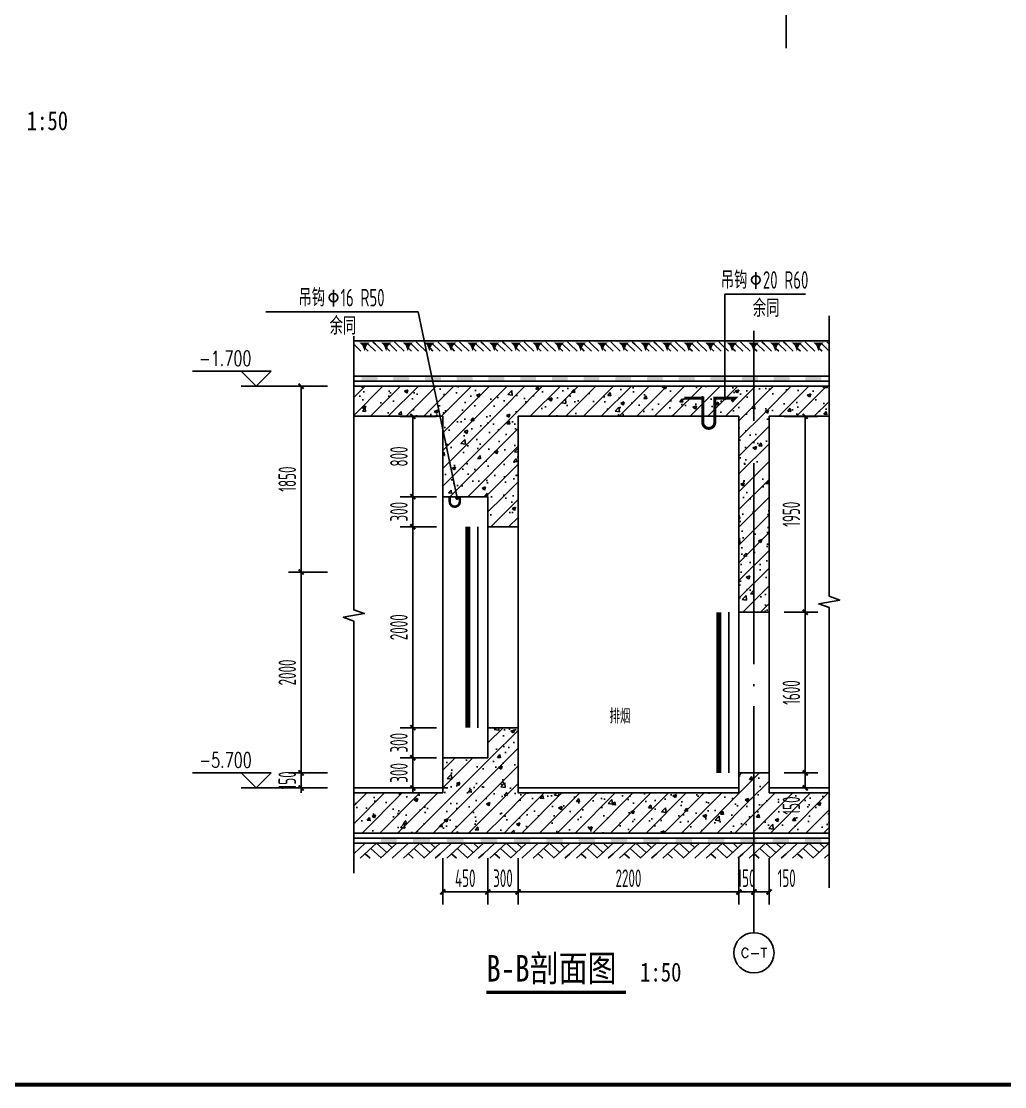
# Model space of a CAD drawing. Extents: x -473190 to 2138458, y -81875 to 2633646.
# Drawn here: x 1361789 to 1371582, y -21995 to -11387 of the extents above; entities that cross this region are included whole.
import ezdxf
from ezdxf.enums import TextEntityAlignment as Align

# ---------------------------------------------------------------- set-up
doc = ezdxf.new("R2010")
doc.units = 0
doc.header["$LTSCALE"] = 1000
doc.linetypes.add('__DASH', pattern=[0.35, 0.25, -0.1])
doc.linetypes.add('DOTE', pattern=[2.42, 2, -0.2, 0.02, -0.2])
for name, color, linetype in [('$0$填充', 8, 'Continuous'), ('A_PLAN_DETAIL_zx', 41, 'Continuous'), ('AXIS', 3, 'Continuous'), ('AXIS_TEXT', 7, 'Continuous'), ('DIM_ELEV', 3, 'Continuous'), ('DIM_LEAD', 3, 'Continuous'), ('DIM_SYMB', 3, 'Continuous'), ('DOTE', 1, 'DOTE'), ('ECA_TK', 7, 'Continuous'), ('PUB_DIM', 3, 'Continuous'), ('PUB_HATCH', 8, 'Continuous'), ('PUB_TEXT', 7, 'Continuous'), ('RF-M', 4, 'Continuous'), ('RF-QT', 30, 'Continuous'), ('SURFACE', 6, 'Continuous'), ('tk', 7, 'Continuous'), ('可见线', 7, 'Continuous')]:
    doc.layers.add(name, color=color, linetype=linetype)
doc.layers.add('RF-WZ', color=110, linetype='Continuous', lineweight=0)
doc.styles.add('_TCH_AXIS', font='COMPLEX', dxfattribs={"bigfont": 'GBCBIG'})
doc.styles.add('_TCH_DIM', font='SIMPLEX', dxfattribs={"bigfont": 'GBCBIG'})
doc.styles.add('_TCH_DIM_T3', font='tssdeng.shx', dxfattribs={"width": 0.564706, "bigfont": '@@@tssdchn.shx'})
doc.styles.add('COMPLEX', font='COMPLEX.shx', dxfattribs={"width": 0.65})
doc.styles.add('KING-1', font='GBENOR', dxfattribs={"bigfont": 'GBCBIG'})
doc.styles.add('TYDG_01', font='', dxfattribs={"width": 0.8})
doc.styles.add('TYDG_02', font='TSSDENG', dxfattribs={"width": 0.8, "bigfont": 'TSSDCHN'})
doc.styles.get('TYDG_01').set_extended_font_data('SimSun')
doc.dimstyles.new('_TCH_ARCH&&50', dxfattribs={"dimtxt": 175, "dimasz": 50, "dimexe": 125, "dimexo": 150, "dimgap": 50, "dimtad": 1, "dimdec": 0, "dimzin": 0, "dimdsep": 46, "dimtxsty": '_TCH_DIM_T3', "dimblk": 'ARCHTICK', "dimcen": 0.09, "dimclrt": 7, "dimazin": 2, "dimtfac": 1, "dimtdec": 0, "dimtix": 1, "dimtmove": 2, "dimatfit": 3, "dimfxl": 0, "dimtolj": 1, "dimtzin": 0, "dimarcsym": 0})
pattern_1 = [(45, (-477544.96, -71625.69), (-88.388348, 88.388348), []), (50, (-477544.96, -71625.7), (358.63009, -31.376067), [37.5, -412.5]), (355, (-477544.96, -71625.7), (-69.37567, 376.09607), [30, -330]), (100.4514, (-477515.08, -71628.3), (289.25469, 344.71977), [31.870095, -350.571056]), (46.1842, (-477544.96, -71525.7), (533.62052, -82.75951), [56.25, -618.75]), (96.6356, (-477500.5, -71532.6), (467.33135, 487.05894), [47.80514, -525.8565]), (351.1842, (-477544.96, -71525.7), (467.33097, 487.0593), [45, -495]), (21, (-477494.96, -71550.7), (298.453526, -201.309445), [37.5, -412.5]), (326, (-477494.96, -71550.7), (121.657666, 362.57502), [30, -330]), (71.4514, (-477470.1, -71567.47), (420.111314, 161.26525), [31.870095, -350.571056]), (37.5, (-477544.96, -71625.69), (6.079928, 166.446927), [0, -326, 0, -335, 0, -331.25]), (7.5, (-477544.96, -71625.69), (131.534769, 197.205856), [0, -191, 0, -318.5, 0, -126.25]), (327.5, (-477656.46, -71625.69), (266.911218, -11.277436), [0, -125, 0, -390, 0, -517.5]), (317.5, (-477706.46, -71625.7), (291.593085, 50.05249), [0, -162.5, 0, -259, 0, -367.5])]

# ---------------------------------------------------------------- blocks, each defined once
blk = doc.blocks.new('10B_A1E图框')
at = {"layer": 'ECA_TK', "const_width": 0.8}
blk.add_lwpolyline([(831, 10), (831, 584), (18, 584), (18, 10)], close=True, dxfattribs=at)
blk = doc.blocks.new('$LinePat$防水层2')
at = {"color": 0}
blk.add_line((0, 0), (600, 0), dxfattribs=at)
blk.add_solid([(150, 0), (450, 0), (150, -100), (450, -100)], dxfattribs=at)
blk = doc.blocks.new('_ArchTick')
at = {"color": 0, "linetype": 'ByBlock', "const_width": 0.4}
blk.add_lwpolyline([(-0.5, -0.5), (0.5, 0.5)], dxfattribs=at)
blk = doc.blocks.new('*D2025')
at = {"layer": 'Defpoints', "color": 0, "transparency": 16777216}
for p in [(1369235, -15320), (1369595, -15320), (1369235, -17270)]:
    blk.add_point(p, dxfattribs=at)
at = {"layer": 'PUB_DIM', "color": 0, "lineweight": -2, "transparency": 16777216}
for p, q in [((1369385, -15320), (1369720, -15320)), ((1369595, -17270), (1369595, -15320)), ((1369385, -17270), (1369720, -17270))]:
    blk.add_line(p, q, dxfattribs=at)
at = {"layer": 'PUB_DIM', "color": 0, "lineweight": -2, "transparency": 16777216, "xscale": 50, "yscale": 50, "zscale": 50}
for p, rotation in [((1369595, -15320), 90), ((1369595, -17270), 270)]:
    blk.add_blockref('_ArchTick', p, dxfattribs=dict(at, rotation=rotation))
at = {"layer": 'PUB_DIM', "color": 7, "transparency": 16777216, "insert": (1369457, -16295), "char_height": 175, "attachment_point": 5, "rotation": 90, "style": '_TCH_DIM_T3'}
blk.add_mtext('\\A1;1950', dxfattribs=at)
blk = doc.blocks.new('*D2026')
at = {"layer": 'Defpoints', "color": 0, "transparency": 16777216}
for p in [(1369235, -17270), (1369595, -17270), (1369235, -18870)]:
    blk.add_point(p, dxfattribs=at)
at = {"layer": 'PUB_DIM', "color": 0, "lineweight": -2, "transparency": 16777216}
for p, q in [((1369385, -17270), (1369720, -17270)), ((1369595, -18870), (1369595, -17270)), ((1369385, -18870), (1369720, -18870))]:
    blk.add_line(p, q, dxfattribs=at)
at = {"layer": 'PUB_DIM', "color": 0, "lineweight": -2, "transparency": 16777216, "xscale": 50, "yscale": 50, "zscale": 50}
for p, rotation in [((1369595, -17270), 90), ((1369595, -18870), 270)]:
    blk.add_blockref('_ArchTick', p, dxfattribs=dict(at, rotation=rotation))
at = {"layer": 'PUB_DIM', "color": 7, "transparency": 16777216, "insert": (1369457, -18070), "char_height": 175, "attachment_point": 5, "rotation": 90, "style": '_TCH_DIM_T3'}
blk.add_mtext('\\A1;1600', dxfattribs=at)
blk = doc.blocks.new('*D2027')
at = {"layer": 'Defpoints', "color": 0, "transparency": 16777216}
for p in [(1369235, -18870), (1369595, -18870), (1369235, -19020)]:
    blk.add_point(p, dxfattribs=at)
at = {"layer": 'PUB_DIM', "color": 0, "lineweight": -2, "transparency": 16777216}
for p, q in [((1369385, -18870), (1369720, -18870)), ((1369595, -19020), (1369595, -18870)), ((1369385, -19020), (1369720, -19020))]:
    blk.add_line(p, q, dxfattribs=at)
at = {"layer": 'PUB_DIM', "color": 0, "lineweight": -2, "transparency": 16777216, "xscale": 50, "yscale": 50, "zscale": 50}
for p, rotation in [((1369595, -18870), 90), ((1369595, -19020), 270)]:
    blk.add_blockref('_ArchTick', p, dxfattribs=dict(at, rotation=rotation))
at = {"layer": 'PUB_DIM', "color": 7, "transparency": 16777216, "insert": (1369457, -19195), "char_height": 175, "attachment_point": 5, "rotation": 90, "style": '_TCH_DIM_T3'}
blk.add_mtext('\\A1;150', dxfattribs=at)
blk = doc.blocks.new('*D2028')
at = {"layer": 'Defpoints', "color": 0, "transparency": 16777216}
for p in [(1365687, -18720), (1366073, -18720), (1366073, -19020)]:
    blk.add_point(p, dxfattribs=at)
at = {"layer": 'PUB_DIM', "color": 0, "lineweight": -2, "transparency": 16777216}
for p, q in [((1365923, -18720), (1365562, -18720)), ((1365687, -18720), (1365687, -18670)), ((1365687, -19020), (1365687, -18720)), ((1365923, -19020), (1365562, -19020)), ((1365687, -19020), (1365687, -19070))]:
    blk.add_line(p, q, dxfattribs=at)
at = {"layer": 'PUB_DIM', "color": 0, "lineweight": -2, "transparency": 16777216, "xscale": 50, "yscale": 50, "zscale": 50}
for p, rotation in [((1365687, -18720), 270), ((1365687, -19020), 90)]:
    blk.add_blockref('_ArchTick', p, dxfattribs=dict(at, rotation=rotation))
at = {"layer": 'PUB_DIM', "color": 7, "transparency": 16777216, "insert": (1365549, -18870), "char_height": 175, "attachment_point": 5, "rotation": 90, "style": '_TCH_DIM_T3'}
blk.add_mtext('\\A1;300', dxfattribs=at)
blk = doc.blocks.new('*D2029')
at = {"layer": 'Defpoints', "color": 0, "transparency": 16777216}
for p in [(1365687, -18420), (1366073, -18420), (1366073, -18720)]:
    blk.add_point(p, dxfattribs=at)
at = {"layer": 'PUB_DIM', "color": 0, "lineweight": -2, "transparency": 16777216}
for p, q in [((1365923, -18420), (1365562, -18420)), ((1365687, -18420), (1365687, -18370)), ((1365687, -18720), (1365687, -18420)), ((1365923, -18720), (1365562, -18720)), ((1365687, -18720), (1365687, -18770))]:
    blk.add_line(p, q, dxfattribs=at)
at = {"layer": 'PUB_DIM', "color": 0, "lineweight": -2, "transparency": 16777216, "xscale": 50, "yscale": 50, "zscale": 50}
for p, rotation in [((1365687, -18420), 270), ((1365687, -18720), 90)]:
    blk.add_blockref('_ArchTick', p, dxfattribs=dict(at, rotation=rotation))
at = {"layer": 'PUB_DIM', "color": 7, "transparency": 16777216, "insert": (1365549, -18570), "char_height": 175, "attachment_point": 5, "rotation": 90, "style": '_TCH_DIM_T3'}
blk.add_mtext('\\A1;300', dxfattribs=at)
blk = doc.blocks.new('*D2030')
at = {"layer": 'Defpoints', "color": 0, "transparency": 16777216}
for p in [(1365687, -16420), (1366073, -16420), (1366073, -18420)]:
    blk.add_point(p, dxfattribs=at)
at = {"layer": 'PUB_DIM', "color": 0, "lineweight": -2, "transparency": 16777216}
for p, q in [((1365923, -16420), (1365562, -16420)), ((1365687, -18420), (1365687, -16420)), ((1365923, -18420), (1365562, -18420))]:
    blk.add_line(p, q, dxfattribs=at)
at = {"layer": 'PUB_DIM', "color": 0, "lineweight": -2, "transparency": 16777216, "xscale": 50, "yscale": 50, "zscale": 50}
for p, rotation in [((1365687, -16420), 90), ((1365687, -18420), 270)]:
    blk.add_blockref('_ArchTick', p, dxfattribs=dict(at, rotation=rotation))
at = {"layer": 'PUB_DIM', "color": 7, "transparency": 16777216, "insert": (1365549, -17420), "char_height": 175, "attachment_point": 5, "rotation": 90, "style": '_TCH_DIM_T3'}
blk.add_mtext('\\A1;2000', dxfattribs=at)
blk = doc.blocks.new('*D2031')
at = {"layer": 'Defpoints', "color": 0, "transparency": 16777216}
for p in [(1365687, -16120), (1366073, -16120), (1366073, -16420)]:
    blk.add_point(p, dxfattribs=at)
at = {"layer": 'PUB_DIM', "color": 0, "lineweight": -2, "transparency": 16777216}
for p, q in [((1365923, -16120), (1365562, -16120)), ((1365687, -16120), (1365687, -16070)), ((1365687, -16420), (1365687, -16120)), ((1365923, -16420), (1365562, -16420)), ((1365687, -16420), (1365687, -16470))]:
    blk.add_line(p, q, dxfattribs=at)
at = {"layer": 'PUB_DIM', "color": 0, "lineweight": -2, "transparency": 16777216, "xscale": 50, "yscale": 50, "zscale": 50}
for p, rotation in [((1365687, -16120), 270), ((1365687, -16420), 90)]:
    blk.add_blockref('_ArchTick', p, dxfattribs=dict(at, rotation=rotation))
at = {"layer": 'PUB_DIM', "color": 7, "transparency": 16777216, "insert": (1365549, -16270), "char_height": 175, "attachment_point": 5, "rotation": 90, "style": '_TCH_DIM_T3'}
blk.add_mtext('\\A1;300', dxfattribs=at)
blk = doc.blocks.new('*D2032')
at = {"layer": 'Defpoints', "color": 0, "transparency": 16777216}
for p in [(1365687, -15320), (1366073, -15320), (1366073, -16120)]:
    blk.add_point(p, dxfattribs=at)
at = {"layer": 'PUB_DIM', "color": 0, "lineweight": -2, "transparency": 16777216}
for p, q in [((1365923, -15320), (1365562, -15320)), ((1365687, -16120), (1365687, -15320)), ((1365923, -16120), (1365562, -16120))]:
    blk.add_line(p, q, dxfattribs=at)
at = {"layer": 'PUB_DIM', "color": 0, "lineweight": -2, "transparency": 16777216, "xscale": 50, "yscale": 50, "zscale": 50}
for p, rotation in [((1365687, -15320), 90), ((1365687, -16120), 270)]:
    blk.add_blockref('_ArchTick', p, dxfattribs=dict(at, rotation=rotation))
at = {"layer": 'PUB_DIM', "color": 7, "transparency": 16777216, "insert": (1365549, -15720), "char_height": 175, "attachment_point": 5, "rotation": 90, "style": '_TCH_DIM_T3'}
blk.add_mtext('\\A1;800', dxfattribs=at)
blk = doc.blocks.new('*D2033')
at = {"layer": 'Defpoints', "color": 0, "transparency": 16777216}
for p in [(1364575, -18870), (1364987, -18870), (1364987, -19020)]:
    blk.add_point(p, dxfattribs=at)
at = {"layer": 'PUB_DIM', "color": 0, "lineweight": -2, "transparency": 16777216}
for p, q in [((1364837, -18870), (1364450, -18870)), ((1364575, -18870), (1364575, -18820)), ((1364575, -19020), (1364575, -18870)), ((1364837, -19020), (1364450, -19020)), ((1364575, -19020), (1364575, -19070))]:
    blk.add_line(p, q, dxfattribs=at)
at = {"layer": 'PUB_DIM', "color": 0, "lineweight": -2, "transparency": 16777216, "xscale": 50, "yscale": 50, "zscale": 50}
for p, rotation in [((1364575, -18870), 270), ((1364575, -19020), 90)]:
    blk.add_blockref('_ArchTick', p, dxfattribs=dict(at, rotation=rotation))
at = {"layer": 'PUB_DIM', "color": 7, "transparency": 16777216, "insert": (1364437, -18945), "char_height": 175, "attachment_point": 5, "rotation": 90, "style": '_TCH_DIM_T3'}
blk.add_mtext('\\A1;150', dxfattribs=at)
blk = doc.blocks.new('*D2034')
at = {"layer": 'Defpoints', "color": 0, "transparency": 16777216}
for p in [(1364575, -16870), (1364987, -16870), (1364987, -18870)]:
    blk.add_point(p, dxfattribs=at)
at = {"layer": 'PUB_DIM', "color": 0, "lineweight": -2, "transparency": 16777216}
for p, q in [((1364837, -16870), (1364450, -16870)), ((1364575, -18870), (1364575, -16870)), ((1364837, -18870), (1364450, -18870))]:
    blk.add_line(p, q, dxfattribs=at)
at = {"layer": 'PUB_DIM', "color": 0, "lineweight": -2, "transparency": 16777216, "xscale": 50, "yscale": 50, "zscale": 50}
for p, rotation in [((1364575, -16870), 90), ((1364575, -18870), 270)]:
    blk.add_blockref('_ArchTick', p, dxfattribs=dict(at, rotation=rotation))
at = {"layer": 'PUB_DIM', "color": 7, "transparency": 16777216, "insert": (1364437, -17870), "char_height": 175, "attachment_point": 5, "rotation": 90, "style": '_TCH_DIM_T3'}
blk.add_mtext('\\A1;2000', dxfattribs=at)
blk = doc.blocks.new('*D2035')
at = {"layer": 'Defpoints', "color": 0, "transparency": 16777216}
for p in [(1364575, -15020), (1364987, -15020), (1364987, -16870)]:
    blk.add_point(p, dxfattribs=at)
at = {"layer": 'PUB_DIM', "color": 0, "lineweight": -2, "transparency": 16777216}
for p, q in [((1364837, -15020), (1364450, -15020)), ((1364575, -16870), (1364575, -15020)), ((1364837, -16870), (1364450, -16870))]:
    blk.add_line(p, q, dxfattribs=at)
at = {"layer": 'PUB_DIM', "color": 0, "lineweight": -2, "transparency": 16777216, "xscale": 50, "yscale": 50, "zscale": 50}
for p, rotation in [((1364575, -15020), 90), ((1364575, -16870), 270)]:
    blk.add_blockref('_ArchTick', p, dxfattribs=dict(at, rotation=rotation))
at = {"layer": 'PUB_DIM', "color": 7, "transparency": 16777216, "insert": (1364437, -15945), "char_height": 175, "attachment_point": 5, "rotation": 90, "style": '_TCH_DIM_T3'}
blk.add_mtext('\\A1;1850', dxfattribs=at)
blk = doc.blocks.new('*D2036')
at = {"layer": 'Defpoints', "color": 0, "transparency": 16777216}
for p in [(1365985, -19570), (1366435, -19570), (1366435, -20056)]:
    blk.add_point(p, dxfattribs=at)
at = {"layer": 'PUB_DIM', "color": 0, "lineweight": -2, "transparency": 16777216}
for p, q in [((1365985, -19720), (1365985, -20181)), ((1366435, -19720), (1366435, -20181)), ((1365985, -20056), (1366435, -20056))]:
    blk.add_line(p, q, dxfattribs=at)
at = {"layer": 'PUB_DIM', "color": 0, "lineweight": -2, "transparency": 16777216, "xscale": 50, "yscale": 50, "zscale": 50, "rotation": 180}
blk.add_blockref('_ArchTick', (1365985, -20056), dxfattribs=at)
at = {"layer": 'PUB_DIM', "color": 0, "lineweight": -2, "transparency": 16777216, "xscale": 50, "yscale": 50, "zscale": 50}
blk.add_blockref('_ArchTick', (1366435, -20056), dxfattribs=at)
at = {"layer": 'PUB_DIM', "color": 7, "transparency": 16777216, "insert": (1366210, -19919), "char_height": 175, "attachment_point": 5, "style": '_TCH_DIM_T3'}
blk.add_mtext('\\A1;450', dxfattribs=at)
blk = doc.blocks.new('*D2037')
at = {"layer": 'Defpoints', "color": 0, "transparency": 16777216}
for p in [(1366435, -19570), (1366735, -19570), (1366735, -20056)]:
    blk.add_point(p, dxfattribs=at)
at = {"layer": 'PUB_DIM', "color": 0, "lineweight": -2, "transparency": 16777216}
for p, q in [((1366435, -19720), (1366435, -20181)), ((1366735, -19720), (1366735, -20181)), ((1366435, -20056), (1366385, -20056)), ((1366435, -20056), (1366735, -20056)), ((1366735, -20056), (1366785, -20056))]:
    blk.add_line(p, q, dxfattribs=at)
at = {"layer": 'PUB_DIM', "color": 0, "lineweight": -2, "transparency": 16777216, "xscale": 50, "yscale": 50, "zscale": 50}
blk.add_blockref('_ArchTick', (1366435, -20056), dxfattribs=at)
at = {"layer": 'PUB_DIM', "color": 0, "lineweight": -2, "transparency": 16777216, "xscale": 50, "yscale": 50, "zscale": 50, "rotation": 180}
blk.add_blockref('_ArchTick', (1366735, -20056), dxfattribs=at)
at = {"layer": 'PUB_DIM', "color": 7, "transparency": 16777216, "insert": (1366585, -19919), "char_height": 175, "attachment_point": 5, "style": '_TCH_DIM_T3'}
blk.add_mtext('\\A1;300', dxfattribs=at)
blk = doc.blocks.new('*D2038')
at = {"layer": 'Defpoints', "color": 0, "transparency": 16777216}
for p in [(1366735, -19570), (1368935, -19570), (1368935, -20056)]:
    blk.add_point(p, dxfattribs=at)
at = {"layer": 'PUB_DIM', "color": 0, "lineweight": -2, "transparency": 16777216}
for p, q in [((1366735, -19720), (1366735, -20181)), ((1368935, -19720), (1368935, -20181)), ((1366735, -20056), (1368935, -20056))]:
    blk.add_line(p, q, dxfattribs=at)
at = {"layer": 'PUB_DIM', "color": 0, "lineweight": -2, "transparency": 16777216, "xscale": 50, "yscale": 50, "zscale": 50, "rotation": 180}
blk.add_blockref('_ArchTick', (1366735, -20056), dxfattribs=at)
at = {"layer": 'PUB_DIM', "color": 0, "lineweight": -2, "transparency": 16777216, "xscale": 50, "yscale": 50, "zscale": 50}
blk.add_blockref('_ArchTick', (1368935, -20056), dxfattribs=at)
at = {"layer": 'PUB_DIM', "color": 7, "transparency": 16777216, "insert": (1367835, -19919), "char_height": 175, "attachment_point": 5, "style": '_TCH_DIM_T3'}
blk.add_mtext('\\A1;2200', dxfattribs=at)
blk = doc.blocks.new('*D2039')
at = {"layer": 'Defpoints', "color": 0, "transparency": 16777216}
for p in [(1368935, -19570), (1369085, -19570), (1369085, -20056)]:
    blk.add_point(p, dxfattribs=at)
at = {"layer": 'PUB_DIM', "color": 0, "lineweight": -2, "transparency": 16777216}
for p, q in [((1368935, -19720), (1368935, -20181)), ((1369085, -19720), (1369085, -20181)), ((1368935, -20056), (1368885, -20056)), ((1368935, -20056), (1369085, -20056)), ((1369085, -20056), (1369135, -20056))]:
    blk.add_line(p, q, dxfattribs=at)
at = {"layer": 'PUB_DIM', "color": 0, "lineweight": -2, "transparency": 16777216, "xscale": 50, "yscale": 50, "zscale": 50}
blk.add_blockref('_ArchTick', (1368935, -20056), dxfattribs=at)
at = {"layer": 'PUB_DIM', "color": 0, "lineweight": -2, "transparency": 16777216, "xscale": 50, "yscale": 50, "zscale": 50, "rotation": 180}
blk.add_blockref('_ArchTick', (1369085, -20056), dxfattribs=at)
at = {"layer": 'PUB_DIM', "color": 7, "transparency": 16777216, "insert": (1369010, -19919), "char_height": 175, "attachment_point": 5, "style": '_TCH_DIM_T3'}
blk.add_mtext('\\A1;150', dxfattribs=at)
blk = doc.blocks.new('*D2040')
at = {"layer": 'Defpoints', "color": 0, "transparency": 16777216}
for p in [(1369085, -19570), (1369235, -19570), (1369235, -20056)]:
    blk.add_point(p, dxfattribs=at)
at = {"layer": 'PUB_DIM', "color": 0, "lineweight": -2, "transparency": 16777216}
for p, q in [((1369085, -19720), (1369085, -20181)), ((1369235, -19720), (1369235, -20181)), ((1369085, -20056), (1369235, -20056))]:
    blk.add_line(p, q, dxfattribs=at)
at = {"layer": 'PUB_DIM', "color": 0, "lineweight": -2, "transparency": 16777216, "xscale": 50, "yscale": 50, "zscale": 50, "rotation": 180}
blk.add_blockref('_ArchTick', (1369085, -20056), dxfattribs=at)
at = {"layer": 'PUB_DIM', "color": 0, "lineweight": -2, "transparency": 16777216, "xscale": 50, "yscale": 50, "zscale": 50}
blk.add_blockref('_ArchTick', (1369235, -20056), dxfattribs=at)
at = {"layer": 'PUB_DIM', "color": 7, "transparency": 16777216, "insert": (1369410, -19919), "char_height": 175, "attachment_point": 5, "style": '_TCH_DIM_T3'}
blk.add_mtext('\\A1;150', dxfattribs=at)
blk = doc.blocks.new('$LinePat$自然土壤')
at = {"color": 0}
for p, q in [((0, -90), (71, -19)), ((0, -300), (211, -89)), ((210, -300), (286, -224)), ((420, -300), (630, -90))]:
    blk.add_line(p, q, dxfattribs=at)
for points in [[(0, 0), (630, 0), (168, -45), (462, -45)], [(168, -45), (462, -45), (252, -132), (378, -132)], [(252, -132), (378, -132), (315, -300)]]:
    blk.add_solid(points, dxfattribs=at)
blk = doc.blocks.new('$LinePat$素土夯实')
at = {"color": 0}
for p, q in [((0, -210), (210, 0)), ((120, -300), (420, 0)), ((420, 0), (608, -188)), ((495, -300), (795, 0)), ((615, 0), (705, -90)), ((315, -105), (502, -293)), ((210, -210), (300, -300)), ((705, -300), (795, -210))]:
    blk.add_line(p, q, dxfattribs=at)
blk = doc.blocks.new('_AXISO')
blk.add_circle((0, 0), 0.5)
at = {"layer": 'AXIS_TEXT', "style": 'COMPLEX', "width": 1.041667}
blk.add_attdef('A', text='', height=0.56, dxfattribs=at).set_placement((-0.25, -0.28), (0.25, -0.28), align=Align.FIT)

msp = doc.modelspace()

# ---------------------------------------------------------------- hatches: boundary and pattern name
at = {"layer": 'PUB_HATCH'}
h = msp.add_hatch(dxfattribs=at)
h.set_pattern_fill('钢筋混凝土', color=256, scale=50, style=0)
h.set_pattern_definition(pattern_1)
h.paths.add_polyline_path([(1366485.1, -15219.9), (1366735.1, -15019.9), (1365099.1, -15019.9), (1365099.1, -15319.9), (1365985.1, -15319.9)])
h = msp.add_hatch(dxfattribs=at)
h.set_pattern_fill('钢筋混凝土', color=256, scale=50, style=0)
h.set_pattern_definition(pattern_1)
h.paths.add_polyline_path([(1366485.1, -15219.9), (1366735.1, -15319.9), (1368934.6, -15319.9), (1369134.6, -15219.9), (1369234.6, -15019.9), (1366735.1, -15019.9)])
h = msp.add_hatch(dxfattribs=at)
h.set_pattern_fill('钢筋混凝土', color=256, scale=50, style=0)
h.set_pattern_definition(pattern_1)
h.paths.add_polyline_path([(1369134.6, -15219.9), (1369234.6, -15319.9), (1369834.6, -15319.9), (1369834.6, -15019.9), (1369234.6, -15019.9)])
h = msp.add_hatch(dxfattribs=at)
h.set_pattern_fill('钢筋混凝土', color=256, scale=50, style=0)
h.set_pattern_definition(pattern_1)
h.paths.add_polyline_path([(1365985.1, -16119.9), (1366735.1, -16119.9), (1366735.1, -15319.9), (1366485.1, -15219.9), (1365985.1, -15319.9)])
h = msp.add_hatch(dxfattribs=at)
h.set_pattern_fill('钢筋混凝土', color=256, scale=50, style=0)
h.set_pattern_definition(pattern_1)
h.paths.add_polyline_path([(1369234.6, -17269.9), (1369234.6, -15319.9), (1369134.6, -15219.9), (1368934.6, -15319.9), (1368934.6, -17269.9)])
h = msp.add_hatch(dxfattribs=at)
h.set_pattern_fill('钢筋混凝土', color=256, scale=50, style=0)
h.set_pattern_definition(pattern_1)
h.paths.add_polyline_path([(1366735.1, -16419.9), (1366735.1, -16119.9), (1366435.1, -16119.9), (1366435.1, -16419.9)])
h = msp.add_hatch(dxfattribs=at)
h.set_pattern_fill('钢筋混凝土', color=256, scale=50, style=0)
h.set_pattern_definition(pattern_1)
h.paths.add_polyline_path([(1366435.1, -18719.9), (1366735.1, -18719.9), (1366735.1, -18419.9), (1366435.1, -18419.9)])
h = msp.add_hatch(dxfattribs=at)
h.set_pattern_fill('钢筋混凝土', color=256, scale=50, style=0)
h.set_pattern_definition(pattern_1)
h.paths.add_polyline_path([(1366485.1, -19203.2), (1366735.1, -19069.9), (1366735.1, -18719.9), (1365985.1, -18719.9), (1365985.1, -19069.9)])
h = msp.add_hatch(dxfattribs=at)
h.set_pattern_fill('钢筋混凝土', color=256, scale=50, style=0)
h.set_pattern_definition(pattern_1)
h.paths.add_polyline_path([(1369134.6, -19203.2), (1369234.6, -19069.9), (1369234.6, -18869.9), (1368934.6, -18869.9), (1368934.6, -19069.9)])
h = msp.add_hatch(dxfattribs=at)
h.set_pattern_fill('钢筋混凝土', color=256, scale=50, style=0)
h.set_pattern_definition(pattern_1)
h.paths.add_polyline_path([(1366485.1, -19203.2), (1365985.1, -19069.9), (1365099.1, -19069.9), (1365099.1, -19469.9), (1366735.1, -19469.9)])
h = msp.add_hatch(dxfattribs=at)
h.set_pattern_fill('钢筋混凝土', color=256, scale=50, style=0)
h.set_pattern_definition(pattern_1)
h.paths.add_polyline_path([(1366485.1, -19203.2), (1366735.1, -19469.9), (1369234.6, -19469.9), (1369134.6, -19203.2), (1368934.6, -19069.9), (1366735.1, -19069.9)])
h = msp.add_hatch(dxfattribs=at)
h.set_pattern_fill('钢筋混凝土', color=256, scale=50, style=0)
h.set_pattern_definition(pattern_1)
h.paths.add_polyline_path([(1369134.6, -19203.2), (1369234.6, -19469.9), (1369834.6, -19469.9), (1369834.6, -19069.9), (1369234.6, -19069.9)])

# ---------------------------------------------------------------- linework, layer by layer
for p in [(1365099.1, -14969.9), (1366614.6, -14969.9)]:
    msp.add_line(p, (1365605.1, -14969.9))
at = {"layer": 'A_PLAN_DETAIL_zx'}
for points, const_width in [([(1368392.7, -15140), (1368397.6, -15139.9), (1368574.7, -15139.9), (1368574.7, -15379.9, 1), (1368694.7, -15379.9), (1368694.7, -15139.9), (1368894.7, -15139.9), (1368862.5, -15173.1)], 30), ([(1366055.1, -16119.9), (1366055.1, -16169.7, 1), (1366155.1, -16169.7), (1366155.1, -16119.9)], 25)]:
    msp.add_lwpolyline(points, format="xyb", dxfattribs=dict(at, const_width=const_width))
at = {"layer": 'AXIS'}
msp.add_line((1369084.6, -19569.9), (1369084.6, -20461.8), dxfattribs=at)
at = {"layer": 'DIM_ELEV', "color": 0}
for p, q in [((1364276.6, -14869.9), (1363494.1, -14869.9)), ((1364126.6, -15019.9), (1363976.6, -14869.9)), ((1364126.6, -15019.9), (1364276.6, -14869.9)), ((1364476.6, -15019.9), (1363976.6, -15019.9)), ((1364276.6, -18869.9), (1363494.1, -18869.9)), ((1364126.6, -19019.9), (1363976.6, -18869.9)), ((1364126.6, -19019.9), (1364276.6, -18869.9)), ((1364476.6, -19019.9), (1363976.6, -19019.9))]:
    msp.add_line(p, q, dxfattribs=at)
at = {"layer": 'DIM_LEAD'}
for p, q in [((1368794.7, -15139.9), (1368794.7, -14102.2)), ((1368794.7, -15139.9), (1368794.7, -14102.2)), ((1368794.7, -14102.2), (1369598.4, -14102.2)), ((1365742.1, -14278.1), (1364222.1, -14278.1)), ((1366128.3, -16132.4), (1365742.1, -14278.1)), ((1366128.3, -16132.4), (1365742.1, -14278.1))]:
    msp.add_line(p, q, dxfattribs=at)
at = {"layer": 'DIM_LEAD', "const_width": 20}
for points in [[(1368794.7, -15149.9, 1), (1368794.7, -15129.9, 1)], [(1368794.7, -15149.9, 1), (1368794.7, -15129.9, 1)], [(1366130.4, -16142.2, 1), (1366126.3, -16122.6, 1)], [(1366130.4, -16142.2, 1), (1366126.3, -16122.6, 1)]]:
    msp.add_lwpolyline(points, format="xyb", close=True, dxfattribs=at)
at = {"layer": 'DIM_SYMB'}
msp.add_lwpolyline([(1369406.2, -11654.7), (1369406.2, -8160.7), (1369301.2, -8122.5), (1369511.2, -8085.5), (1369406.2, -8048.2), (1369406.2, -4554.2)], dxfattribs=at)
at = {"layer": 'DIM_SYMB', "linetype": 'ByBlock'}
for points in [[(1369834.6, -14319.9), (1369834.6, -17111.8), (1369939.6, -17150), (1369729.6, -17187.1), (1369834.6, -17224.3), (1369834.6, -20016.2)], [(1365099.1, -19869.9), (1365099.1, -17359.2), (1364994.1, -17321), (1365204.1, -17284), (1365099.1, -17246.7), (1365099.1, -14523.1)]]:
    msp.add_lwpolyline(points, dxfattribs=at)
at = {"layer": 'DIM_SYMB', "const_width": 35}
msp.add_lwpolyline([(1366419.2, -21054.7), (1367811.3, -21054.7)], dxfattribs=at)
at = {"layer": 'DOTE'}
msp.add_line((1369084.6, -20206.1), (1369084.6, -14469.9), dxfattribs=at)
at = {"layer": 'PUB_TEXT'}
for p, q in [((1369103.7, -13883.5), (1369103.7, -14049.7)), ((1364897.9, -14059.3), (1364897.9, -14225.6))]:
    msp.add_line(p, q, dxfattribs=at)
for centre in [(1369103.7, -13962.2), (1364897.9, -14138.1)]:
    msp.add_circle(centre, 42, dxfattribs=at)
at = {"layer": 'RF-M'}
for p, q in [((1366335.1, -16419.9), (1366335.1, -18419.9)), ((1366435.1, -16419.9), (1366435.1, -18419.9)), ((1366735.1, -18419.9), (1366735.1, -16419.9)), ((1368834.6, -17269.9), (1368834.6, -18869.9)), ((1368934.6, -17269.9), (1368934.6, -18869.9)), ((1369234.6, -18869.9), (1369234.6, -17269.9))]:
    msp.add_line(p, q, dxfattribs=at)
at = {"layer": 'RF-M', "linetype": '__DASH'}
msp.add_line((1366335.1, -17019.9), (1366335.1, -18419.9), dxfattribs=at)
at = {"layer": 'RF-M', "const_width": 50}
for points in [[(1366235.1, -16419.9), (1366235.1, -18419.9)], [(1368734.6, -17270.3), (1368734.6, -18869.9)]]:
    msp.add_lwpolyline(points, dxfattribs=at)
at = {"layer": 'RF-QT'}
for p, q in [((1366735.1, -15019.9), (1365099.1, -15019.9)), ((1365099.1, -15319.9), (1365099.1, -15019.9)), ((1366735.1, -15019.9), (1369234.6, -15019.9)), ((1369234.6, -15019.9), (1369834.6, -15019.9)), ((1369834.6, -15019.9), (1369834.6, -15319.9)), ((1365985.1, -15319.9), (1365099.1, -15319.9)), ((1365985.1, -16119.9), (1365985.1, -15319.9)), ((1366735.1, -16119.9), (1366735.1, -15319.9)), ((1366735.1, -15319.9), (1368934.6, -15319.9)), ((1368934.6, -17269.9), (1368934.6, -15319.9)), ((1369234.6, -17269.9), (1369234.6, -15319.9)), ((1369234.6, -15319.9), (1369834.6, -15319.9)), ((1366435.1, -16119.9), (1365985.1, -16119.9)), ((1366435.1, -16419.9), (1366435.1, -16119.9)), ((1366735.1, -16419.9), (1366735.1, -16119.9)), ((1366435.1, -16419.9), (1366735.1, -16419.9)), ((1368934.6, -17269.9), (1369234.6, -17269.9)), ((1366435.1, -18719.9), (1366435.1, -18419.9)), ((1366435.1, -18419.9), (1366735.1, -18419.9)), ((1366735.1, -18719.9), (1366735.1, -18419.9)), ((1365985.1, -19069.9), (1365985.1, -18719.9)), ((1365985.1, -18719.9), (1366435.1, -18719.9)), ((1366735.1, -19069.9), (1366735.1, -18719.9)), ((1368934.6, -19069.9), (1368934.6, -18869.9)), ((1368934.6, -18869.9), (1369234.6, -18869.9)), ((1369234.6, -19069.9), (1369234.6, -18869.9)), ((1365985.1, -19069.9), (1365099.1, -19069.9)), ((1365099.1, -19469.9), (1365099.1, -19069.9)), ((1366735.1, -19069.9), (1368934.6, -19069.9)), ((1369234.6, -19069.9), (1369834.6, -19069.9)), ((1369834.6, -19069.9), (1369834.6, -19469.9)), ((1366735.1, -19469.9), (1365099.1, -19469.9)), ((1366735.1, -19469.9), (1369234.6, -19469.9)), ((1369234.6, -19469.9), (1369834.6, -19469.9))]:
    msp.add_line(p, q, dxfattribs=at)
at = {"layer": 'SURFACE'}
msp.add_line((1365099.1, -14569.9), (1369834.6, -14569.9, 0), dxfattribs=at)
at = {"layer": 'SURFACE', "color": 8}
msp.add_line((1365985.1, -18719.9), (1365985.1, -16119.9), dxfattribs=at)
at = {"layer": 'SURFACE', "elevation": 0}
msp.add_lwpolyline([(1365099.1, -14919.9), (1369834.6, -14919.9)], dxfattribs=at)
at = {"layer": 'SURFACE'}
for points in [[(1365099.1, -19519.9), (1365605.1, -19519.9)], [(1365099.1, -19569.9), (1365605.1, -19569.9)], [(1366614.6, -19519.9), (1366485.1, -19519.9), (1366485.1, -19519.9), (1365605.1, -19519.9)], [(1366614.6, -19569.9), (1366435.1, -19569.9), (1366435.1, -19569.9), (1365605.1, -19569.9)], [(1366614.6, -19519.9), (1369834.6, -19519.9)], [(1366614.6, -19569.9), (1369834.6, -19569.9)]]:
    msp.add_lwpolyline(points, dxfattribs=at)
at = {"layer": '可见线'}
for p, q in [((1365099.1, -19019.9), (1365605.1, -19019.9)), ((1366035.1, -19019.9), (1365605.1, -19019.9)), ((1368934.6, -19019.9), (1366735.1, -19019.9)), ((1369834.6, -19019.9), (1369234.6, -19019.9))]:
    msp.add_line(p, q, dxfattribs=at)

# ---------------------------------------------------------------- block references
at = {"layer": '$0$填充', "xscale": 0.5415099833865088, "yscale": 0.5, "zscale": 0.5, "rotation": 359.9999999993577}
for p in [(1365099.1, -19569.9), (1365529.6, -19569.9), (1365960.1, -19569.9), (1366390.6, -19569.9), (1366821.1, -19569.9), (1367251.6, -19569.9), (1367682.1, -19569.9), (1368112.6, -19569.9), (1368543.1, -19569.9), (1368973.6, -19569.9), (1369404.1, -19569.9)]:
    msp.add_blockref('$LinePat$素土夯实', p, dxfattribs=at)
at = {"layer": 'AXIS'}
ref = msp.add_blockref('_AXISO', (1369084.6, -20661.8), dxfattribs=dict(at, xscale=400, yscale=400, zscale=400))
ref.add_attrib('A', 'C-T', dxfattribs={"layer": 'AXIS_TEXT', "height": 89.83, "style": '_TCH_AXIS'}).set_placement((1368952, -20706.7), (1369217.2, -20706.7), align=Align.FIT)
at = {"layer": 'SURFACE', "color": 8, "xscale": -0.341667015882833, "yscale": 0.3333333333333333, "zscale": 0.3333333333333333, "rotation": 359.9929801363957}
for p in [(1365314.4, -14571.2), (1365529.6, -14571.2), (1365744.9, -14571.2), (1365960.1, -14571.2), (1366175.4, -14571.3), (1366390.6, -14571.3), (1366605.9, -14571.3), (1366821.1, -14571.3), (1367036.4, -14571.4), (1367251.6, -14571.4), (1367466.9, -14571.4), (1367682.1, -14571.5), (1367897.4, -14571.5), (1368112.6, -14571.5), (1368327.9, -14571.5), (1368543.1, -14571.6), (1368758.4, -14571.6), (1368973.6, -14571.6), (1369188.9, -14571.6), (1369404.1, -14571.7), (1369619.4, -14571.7), (1369834.6, -14571.7)]:
    msp.add_blockref('$LinePat$自然土壤', p, dxfattribs=at)
at = {"layer": 'SURFACE', "yscale": 0.5, "zscale": 0.5}
for p, xscale, rotation in [((1365099.1, -14969.9), -0.5261672005112438, 180.0000000015212), ((1365414.8, -14969.9), -0.5261672005112438, 180.0000000015212), ((1365730.5, -14969.9), -0.5261672005112438, 180.0000000015212), ((1366046.2, -14969.9), -0.5261672005112438, 180.0000000015212), ((1366361.9, -14969.9), -0.5261672005112438, 180.0000000015212), ((1366677.6, -14969.9), -0.5261672005112438, 180.0000000015212), ((1366993.3, -14969.9), -0.5261672005112438, 180.0000000015212), ((1367309, -14969.9), -0.5261672005112438, 180.0000000015212), ((1367624.7, -14969.9), -0.5261672005112438, 180.0000000015212), ((1367940.4, -14969.9), -0.5261672005112438, 180.0000000015212), ((1368256.1, -14969.9), -0.5261672005112438, 180.0000000015212), ((1368571.8, -14969.9), -0.5261672005112438, 180.0000000015212), ((1368887.5, -14969.9), -0.5261672005112438, 180.0000000015212), ((1369203.2, -14969.9), -0.5261672005112438, 180.0000000015212), ((1369518.9, -14969.9), -0.5261672005112438, 180.0000000015212), ((1365941.6, -19519.9), -0.5608333536405633, 1.29305578660155e-08), ((1366278.1, -19519.9), -0.5608333536405633, 1.29305578660155e-08), ((1366614.6, -19519.9), -0.5608333536405633, 1.29305578660155e-08)]:
    msp.add_blockref('$LinePat$防水层2', p, dxfattribs=dict(at, xscale=xscale, rotation=rotation))
for p, xscale in [((1365293.4, -19519.9), 0.5195540329487994), ((1366614.6, -19519.9), 0.5366666666852932), ((1366936.6, -19519.9), 0.5366666666852932), ((1367258.6, -19519.9), 0.5366666666852932), ((1367580.6, -19519.9), 0.5366666666852932), ((1367902.6, -19519.9), 0.5366666666852932), ((1368224.6, -19519.9), 0.5366666666852932), ((1368546.6, -19519.9), 0.5366666666852932), ((1368868.6, -19519.9), 0.5366666666852932), ((1369190.6, -19519.9), 0.5366666666852932), ((1369512.6, -19519.9), 0.5366666666852932)]:
    msp.add_blockref('$LinePat$防水层2', p, dxfattribs=dict(at, xscale=xscale))
at = {"layer": 'tk', "xscale": 50, "yscale": 50, "zscale": 50}
msp.add_blockref('10B_A1E图框', (1348313.1, -22474.7), dxfattribs=at)

# ---------------------------------------------------------------- texts
at = {"layer": 'PUB_TEXT'}
for s, height, style, width, p in [('1:50', 188.82, 'TYDG_01', 0.8, (1361843.1, -12470.8)), ('吊钩', 175, 'TYDG_02', 0.8, (1368753.7, -14049.7)), ('20 R60', 175, 'TYDG_02', 0.64, (1369173.7, -14049.7)), ('吊钩', 175, 'TYDG_02', 0.8, (1364547.9, -14225.6)), ('16 R50', 175, 'TYDG_02', 0.64, (1364967.9, -14225.6)), ('余同', 175, 'TYDG_02', 0.8, (1369073, -14329.7)), ('余同', 175, 'TYDG_02', 0.8, (1364858.6, -14505.6)), ('B-B剖面图', 264.35, 'TYDG_01', 0.8, (1366419.2, -20947.8)), ('1:50', 188.82, 'TYDG_01', 0.8, (1367951.3, -20947.8))]:
    msp.add_text(s, height=height, dxfattribs=dict(at, style=style, width=width)).set_placement(p)
at = {"layer": 'PUB_TEXT', "color": 0, "style": '_TCH_DIM', "width": 0.705882}
for s, p in [('-1.700', (1363558.6, -14817.4)), ('-5.700', (1363561.6, -18817.4))]:
    msp.add_text(s, height=148.75, dxfattribs=at).set_placement(p)
at = {"layer": 'RF-WZ', "style": 'KING-1'}
msp.add_text('排烟', height=144.68, rotation=360, dxfattribs=at).set_placement((1367646.4, -18378.4))

# ---------------------------------------------------------------- dimensions: what is measured, and where the dimension line sits
at = {"layer": 'PUB_DIM'}
for p1, p2, distance, picture, middle in [((1364986.8, -16869.9), (1364986.8, -15019.9), 412.3, '*D2035', (1364437, -15944.9)), ((1366073.4, -16119.9), (1366073.4, -15319.9), 386.7, '*D2032', (1365549.1, -15719.9)), ((1369234.6, -17269.9), (1369234.6, -15319.9), -360, '*D2025', (1369457.1, -16294.9)), ((1366073.4, -16419.9), (1366073.4, -16119.9), 386.7, '*D2031', (1365549.1, -16269.9)), ((1366073.4, -18419.9), (1366073.4, -16419.9), 386.7, '*D2030', (1365549.1, -17419.9)), ((1364986.8, -18869.9), (1364986.8, -16869.9), 412.3, '*D2034', (1364437, -17869.9)), ((1369234.6, -18869.9), (1369234.6, -17269.9), -360, '*D2026', (1369457.1, -18069.9)), ((1366073.4, -18719.9), (1366073.4, -18419.9), 386.7, '*D2029', (1365549.1, -18569.9)), ((1364986.8, -19019.9), (1364986.8, -18869.9), 412.3, '*D2033', (1364437, -18944.9)), ((1366073.4, -19019.9), (1366073.4, -18719.9), 386.7, '*D2028', (1365549.1, -18869.9))]:
    dim = msp.add_aligned_dim(p1=p1, p2=p2, distance=distance, dimstyle='_TCH_ARCH&&50', dxfattribs=at)
    dim.commit()
    dim.dimension.update_dxf_attribs({"geometry": picture, "text_midpoint": middle})
dim = msp.add_linear_dim(base=(1369594.6, -18869.9), p1=(1369234.6, -19019.9), p2=(1369234.6, -18869.9), angle=90, dimstyle='_TCH_ARCH&&50', dxfattribs=at)
dim.commit()
dim.dimension.update_dxf_attribs({"geometry": '*D2027', "text_midpoint": (1369457.1, -19194.9), "dimtype": 129})
at = {"layer": 'PUB_DIM', "color": 0}
for p1, p2, distance, picture, middle in [((1365985.1, -19569.9), (1366435.1, -19569.9), -486.2, '*D2036', (1366210.1, -19918.6)), ((1366435.1, -19569.9), (1366735.1, -19569.9), -486.2, '*D2037', (1366585.1, -19918.6)), ((1366735.1134, -19569.8799), (1368934.6135, -19569.8799), -486.1709, '*D2038', (1367834.8634, -19918.5508)), ((1368934.6, -19569.9), (1369084.6, -19569.9), -486.2, '*D2039', (1369009.6, -19918.6))]:
    dim = msp.add_aligned_dim(p1=p1, p2=p2, distance=distance, dimstyle='_TCH_ARCH&&50', dxfattribs=at)
    dim.commit()
    dim.dimension.update_dxf_attribs({"geometry": picture, "text_midpoint": middle})
dim = msp.add_linear_dim(base=(1369234.6, -20056.1), p1=(1369084.6, -19569.9), p2=(1369234.6, -19569.9), angle=360, dimstyle='_TCH_ARCH&&50', dxfattribs=at)
dim.commit()
dim.dimension.update_dxf_attribs({"geometry": '*D2040', "text_midpoint": (1369409.6, -19918.6), "dimtype": 129})

doc.saveas('drawing.dxf')
